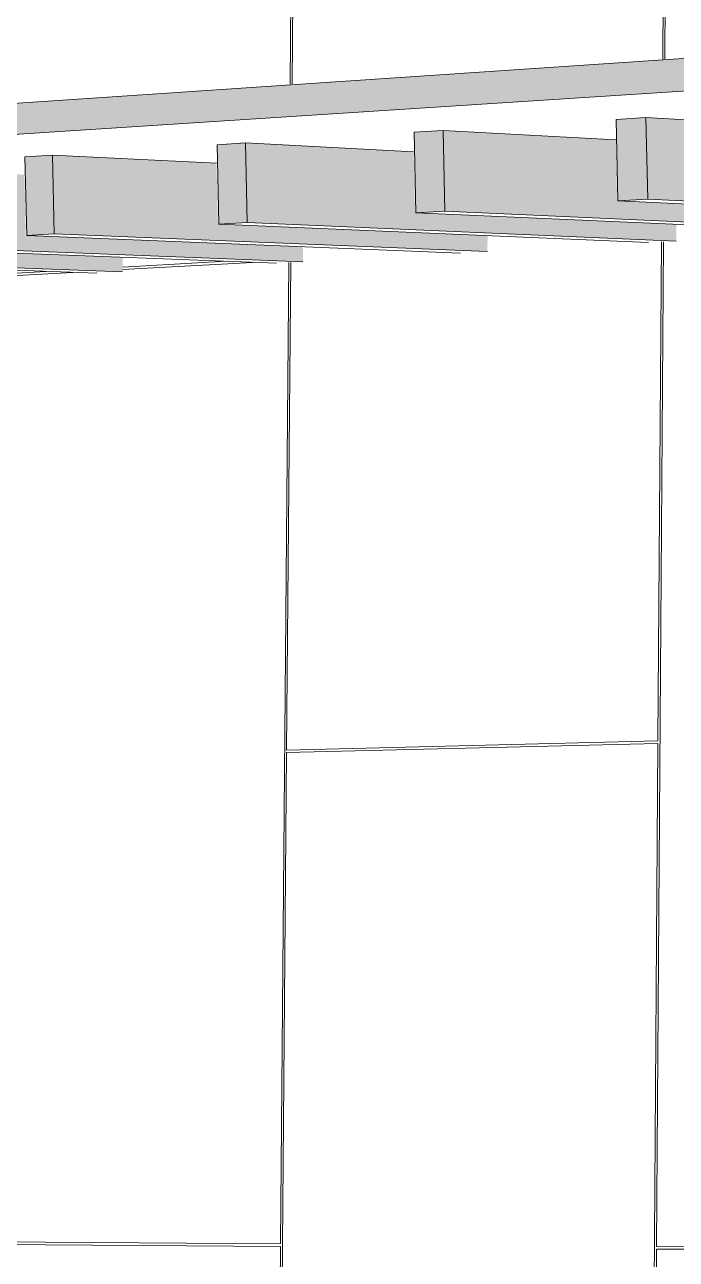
# Model space of a CAD drawing. Header units: inches. Extents: x 30764 to 92544, y -36095 to 66.
# Drawn here: x 30763.8787 to 30763.9508, y -165.0292 to -164.8925 of the extents above; entities that cross this region are included whole.
import ezdxf

# ---------------------------------------------------------------- set-up
doc = ezdxf.new("R2010")
doc.units = ezdxf.units.IN
doc.header["$MEASUREMENT"] = 0
for name, color, linetype, lineweight in [('A-ROOF', 132, 'Continuous', 13), ('A-WALL-PATT', 111, 'Continuous', 13), ('L-SITE-WALL', 31, 'Continuous', 13), ('S-BEAM', 12, 'Continuous', 9)]:
    doc.layers.add(name, color=color, linetype=linetype, lineweight=lineweight)

# ---------------------------------------------------------------- blocks, each defined once
blk = doc.blocks.new('FP_11-Entrance - Clinic')
at = {"layer": 'A-WALL-PATT', "lineweight": 9}
for p, q in [((30763.9486, -165.02774), (30763.94938, -164.91651)), ((30763.94878, -164.97177), (30763.94917, -164.91652)), ((30763.88953, -164.91959), (30763.90392, -164.91879)), ((30763.90098, -164.91867), (30763.88954, -164.91931)), ((30763.90702, -165.02746), (30763.90792, -164.91881)), ((30763.90768, -164.97278), (30763.90813, -164.9188)), ((30763.87003, -164.92068), (30763.88402, -164.9199)), ((30763.88105, -164.91978), (30763.87004, -164.9204)), ((30763.94878, -164.97177), (30763.90768, -164.97278)), ((30763.94877, -164.97206), (30763.90768, -164.97306)), ((30763.94798, -165.08389), (30763.94877, -164.97206)), ((30763.90678, -165.08232), (30763.90768, -164.97306)), ((30763.90702, -165.02746), (30763.86774, -165.0272)), ((30763.86774, -165.02747), (30763.90702, -165.02774)), ((30763.90657, -165.08259), (30763.90702, -165.02774)), ((30763.9482, -165.08419), (30763.9486, -165.02803)), ((30763.99175, -165.02803), (30763.9486, -165.02774)), ((30763.9486, -165.02803), (30763.99175, -165.02833))]:
    blk.add_line(p, q, dxfattribs=at)
blk = doc.blocks.new('FP_25-Entrance - Clinic')
at = {"layer": 'A-WALL-PATT', "lineweight": 9}
for p, q in [((30763.94953, -164.89626), (30763.95017, -164.80518)), ((30763.90808, -164.89904), (30763.90881, -164.81006)), ((30763.94931, -164.89628), (30763.94956, -164.86065)), ((30763.90829, -164.89903), (30763.90858, -164.86421))]:
    blk.add_line(p, q, dxfattribs=at)

msp = doc.modelspace()

# ---------------------------------------------------------------- hatches: boundary and pattern name
at = {"layer": 'A-ROOF', "lineweight": 5}
msp.add_hatch(color=256, dxfattribs=at).paths.add_polyline_path([(30763.63862, -164.92012), (30763.96134, -164.89918), (30763.96095, -164.89868), (30763.96046, -164.89767), (30763.96014, -164.8964), (30763.96005, -164.89568), (30763.9598, -164.89569), (30763.95973, -164.89567), (30763.63862, -164.91716)], flags=0)
at = {"layer": 'S-BEAM'}
for points in [[(30763.94435, -164.91198), (30763.94764, -164.91179), (30763.94745, -164.90275), (30763.94416, -164.90296), (30763.9443, -164.9094)], [(30763.92199, -164.91329), (30763.9252, -164.9131), (30763.92501, -164.90417), (30763.9218, -164.90438), (30763.9219, -164.90939)], [(30763.90018, -164.91456), (30763.90331, -164.91438), (30763.90312, -164.90556), (30763.89999, -164.90576), (30763.90007, -164.90938)], [(30763.87891, -164.9158), (30763.88196, -164.91562), (30763.88178, -164.90692), (30763.87872, -164.90711), (30763.87877, -164.90937)]]:
    msp.add_hatch(color=256, dxfattribs=at).paths.add_polyline_path(points, flags=0)
at = {"layer": 'S-BEAM', "lineweight": 5}
for points in [[(30763.99414, -164.91402), (30763.99415, -164.91197), (30763.9672, -164.91062), (30763.96705, -164.90388), (30763.94745, -164.90275), (30763.94764, -164.91179), (30763.98676, -164.91367)], [(30763.97221, -164.91524), (30763.97223, -164.91329), (30763.94426, -164.91196), (30763.94411, -164.90522), (30763.92501, -164.90417), (30763.9252, -164.9131), (30763.97027, -164.91515)], [(30763.95081, -164.91643), (30763.95082, -164.91457), (30763.92189, -164.91326), (30763.92174, -164.90653), (30763.90312, -164.90556), (30763.90331, -164.91438), (30763.94724, -164.91627)], [(30763.9299, -164.91759), (30763.92992, -164.91582), (30763.90008, -164.91454), (30763.89991, -164.90782), (30763.88178, -164.90692), (30763.88196, -164.91562), (30763.92479, -164.91738)], [(30763.90948, -164.91873), (30763.9095, -164.91703), (30763.87881, -164.91578), (30763.87866, -164.90908), (30763.86095, -164.90824), (30763.86113, -164.91684), (30763.90289, -164.91847)], [(30763.88953, -164.91984), (30763.88955, -164.91822), (30763.85805, -164.91699), (30763.8579, -164.91031), (30763.84062, -164.90953), (30763.8408, -164.91802), (30763.88238, -164.91957)]]:
    msp.add_hatch(color=256, dxfattribs=at).paths.add_polyline_path(points, flags=0)

# ---------------------------------------------------------------- linework, layer by layer
at = {"layer": 'A-ROOF'}
for p, q in [((30763.63862, -164.91716), (30763.95976, -164.89567)), ((30763.96134, -164.89918), (30763.63862, -164.92012))]:
    msp.add_line(p, q, dxfattribs=at)
at = {"layer": 'S-BEAM'}
for p, q in [((30763.94745, -164.90275), (30763.94416, -164.90296)), ((30763.94764, -164.91179), (30763.94745, -164.90275)), ((30763.94745, -164.90275), (30763.96705, -164.90388)), ((30763.92501, -164.90417), (30763.9218, -164.90438)), ((30763.9252, -164.9131), (30763.92501, -164.90417)), ((30763.92501, -164.90417), (30763.94411, -164.90522)), ((30763.94416, -164.90296), (30763.94435, -164.91198)), ((30763.90312, -164.90556), (30763.89999, -164.90576)), ((30763.90331, -164.91438), (30763.90312, -164.90556)), ((30763.90312, -164.90556), (30763.92174, -164.90653)), ((30763.9218, -164.90438), (30763.92199, -164.91329)), ((30763.88178, -164.90692), (30763.87872, -164.90711)), ((30763.88196, -164.91562), (30763.88178, -164.90692)), ((30763.88178, -164.90692), (30763.89991, -164.90782)), ((30763.89999, -164.90576), (30763.90018, -164.91456)), ((30763.87872, -164.90711), (30763.87891, -164.9158)), ((30763.94435, -164.91198), (30763.94764, -164.91179)), ((30763.99092, -164.9142), (30763.94435, -164.91198)), ((30763.99414, -164.91402), (30763.94764, -164.91179)), ((30763.92199, -164.91329), (30763.9252, -164.9131)), ((30763.96908, -164.91541), (30763.92199, -164.91329)), ((30763.97221, -164.91524), (30763.9252, -164.9131)), ((30763.90018, -164.91456), (30763.90331, -164.91438)), ((30763.94774, -164.9166), (30763.90018, -164.91456)), ((30763.95081, -164.91643), (30763.90331, -164.91438)), ((30763.87891, -164.9158), (30763.88196, -164.91562)), ((30763.92691, -164.91776), (30763.87891, -164.9158)), ((30763.9299, -164.91759), (30763.88196, -164.91562)), ((30763.90656, -164.91889), (30763.85815, -164.91701)), ((30763.90948, -164.91873), (30763.86113, -164.91684)), ((30763.88668, -164.92), (30763.83789, -164.91819)), ((30763.88953, -164.91984), (30763.8408, -164.91802))]:
    msp.add_line(p, q, dxfattribs=at)

# ---------------------------------------------------------------- block references
at = {"layer": 'L-SITE-WALL', "lineweight": 9}
for name in ['FP_25-Entrance - Clinic', 'FP_11-Entrance - Clinic']:
    msp.add_blockref(name, (0, 0), dxfattribs=at)

doc.saveas('drawing.dxf')
